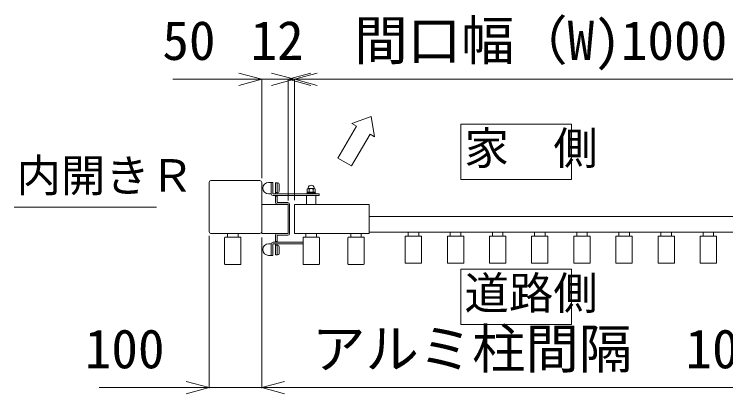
# Model space of a CAD drawing. Units: millimetres, scale not verified. Extents: x -6116 to 6499, y -4320 to 4590.
# Drawn here: x -1485 to -134, y 1276 to 1996 of the extents above; entities that cross this region are included whole.
import ezdxf
from ezdxf.enums import TextEntityAlignment as Align

# ---------------------------------------------------------------- set-up
doc = ezdxf.new("R2010")
doc.units = ezdxf.units.MM
doc.header["$LTSCALE"] = 20
doc.layers.add('0-0_0', color=7, linetype='Continuous', lineweight=9)
doc.styles.add('ＭＳ ゴシック', font='')
doc.styles.get('ＭＳ ゴシック').set_extended_font_data('MS Gothic')

msp = doc.modelspace()

# ---------------------------------------------------------------- linework, layer by layer
at = {"layer": '0-0_0'}
for p, q in [((-952.79, 1872.39), (-996.25, 1884.03)), ((-964.79, 1872.39), (-921.32, 1884.03)), ((-952.79, 1872.39), (-909.32, 1884.03)), ((-1014.79, 1872.39), (-1058.25, 1860.74)), ((-1014.79, 1684.51), (-1014.79, 1873.19)), ((-1014.79, 1872.39), (-964.79, 1872.39)), ((-952.79, 1872.39), (-996.25, 1860.74)), ((-964.79, 1642.51), (-964.79, 1873.19)), ((-964.79, 1872.39), (-952.79, 1872.39)), ((-964.79, 1872.39), (-921.32, 1860.74)), ((-952.79, 1643.01), (-952.79, 1873.19)), ((-952.79, 1872.39), (47.21, 1872.39)), ((-952.79, 1872.39), (-909.32, 1860.74)), ((-636.79, 1787.01), (-426.79, 1787.01)), ((-636.79, 1682.01), (-636.79, 1787.01)), ((-1114.79, 1676.51), (-1114.79, 1583.51)), ((-1018.29, 1680.01), (-1111.29, 1680.01)), ((-1014.79, 1676.51), (-1014.79, 1580.51)), ((-996.79, 1655.26), (-996.79, 1676.76)), ((-988.79, 1676.01), (-984.79, 1676.01)), ((-988.79, 1654.76), (-988.79, 1676.01)), ((-985.79, 1657.51), (-985.79, 1676.01)), ((-981.79, 1660.51), (-981.79, 1673.01)), ((-928.29, 1664.14), (-928.29, 1658.36)), ((-926.47, 1666.16), (-926.47, 1664.86)), ((-915.16, 1664.86), (-926.41, 1664.86)), ((-924.53, 1664.14), (-924.53, 1658.36)), ((-917.04, 1664.14), (-917.04, 1658.36)), ((-915.2, 1666.16), (-915.2, 1664.86)), ((-913.29, 1664.14), (-913.29, 1658.36)), ((-996.75, 1654.76), (-1001.79, 1654.76)), ((-905.79, 1654.76), (-993.29, 1654.76)), ((-905.79, 1651.76), (-993.29, 1651.76)), ((-988.79, 1657.51), (-984.79, 1657.51)), ((-988.79, 1639.01), (-988.79, 1651.76)), ((-988.79, 1639.01), (-988.79, 1651.76)), ((-988.79, 1650.51), (-985.79, 1650.51)), ((-985.79, 1654.76), (-985.79, 1657.51)), ((-985.79, 1639.01), (-985.79, 1651.76)), ((-985.79, 1639.01), (-985.79, 1651.76)), ((-929.79, 1635.26), (-929.79, 1651.76)), ((-912.29, 1656.36), (-929.29, 1656.36)), ((-929.29, 1656.36), (-929.29, 1654.76)), ((-928.49, 1658.36), (-928.49, 1656.36)), ((-913.09, 1658.36), (-928.49, 1658.36)), ((-920.79, 1656.36), (-922.79, 1658.36)), ((-918.79, 1656.36), (-920.79, 1658.36)), ((-913.09, 1658.36), (-913.09, 1656.36)), ((-912.29, 1656.36), (-912.29, 1654.76)), ((-911.79, 1635.26), (-911.79, 1651.76)), ((-905.79, 1654.76), (-905.79, 1651.76)), ((-965.29, 1635.01), (-1014.29, 1635.01)), ((-965.29, 1638.51), (-985.29, 1638.51)), ((-965.29, 1635.51), (-985.29, 1635.51)), ((-964.79, 1580.01), (-964.79, 1635.01)), ((-961.79, 1580.01), (-961.79, 1635.01)), ((-952.29, 1635.01), (-811.29, 1635.01)), ((-1484.79, 1630.01), (-1214.79, 1630.01)), ((-964.79, 1580.51), (-964.79, 1634.51)), ((-952.79, 1580.51), (-952.79, 1634.51)), ((-810.79, 1580.51), (-810.79, 1634.51)), ((-810.79, 1612.01), (-2.79, 1612.01)), ((-810.79, 1582.01), (-2.79, 1582.01)), ((-736.79, 1581.51), (-736.79, 1574.81)), ((-717.29, 1582.01), (-736.29, 1582.01)), ((-716.79, 1581.51), (-716.79, 1574.81)), ((-656.79, 1581.51), (-656.79, 1574.81)), ((-637.29, 1582.01), (-656.29, 1582.01)), ((-636.79, 1581.51), (-636.79, 1574.81)), ((-576.79, 1581.51), (-576.79, 1574.81)), ((-557.29, 1582.01), (-576.29, 1582.01)), ((-556.79, 1581.51), (-556.79, 1574.81)), ((-496.79, 1581.51), (-496.79, 1574.81)), ((-477.29, 1582.01), (-496.29, 1582.01)), ((-476.79, 1581.51), (-476.79, 1574.81)), ((-416.79, 1581.51), (-416.79, 1574.81)), ((-397.29, 1582.01), (-416.29, 1582.01)), ((-396.79, 1581.51), (-396.79, 1574.81)), ((-336.79, 1581.51), (-336.79, 1574.81)), ((-317.29, 1582.01), (-336.29, 1582.01)), ((-316.79, 1581.51), (-316.79, 1574.81)), ((-256.79, 1581.51), (-256.79, 1574.81)), ((-237.29, 1582.01), (-256.29, 1582.01)), ((-236.79, 1581.51), (-236.79, 1574.81)), ((-176.79, 1581.51), (-176.79, 1574.81)), ((-157.29, 1582.01), (-176.29, 1582.01)), ((-156.79, 1581.51), (-156.79, 1574.81)), ((-1114.79, 1575.26), (-1114.79, 1286.61)), ((-1018.29, 1580.01), (-1111.29, 1580.01)), ((-1085.29, 1522.21), (-1085.29, 1571.81)), ((-1055.29, 1572.81), (-1084.29, 1572.81)), ((-1079.79, 1579.51), (-1079.79, 1572.81)), ((-1060.29, 1580.01), (-1079.29, 1580.01)), ((-1059.79, 1576.91), (-1059.79, 1580.01)), ((-1059.79, 1579.51), (-1059.79, 1572.81)), ((-1054.29, 1522.21), (-1054.29, 1571.81)), ((-1014.79, 1572.26), (-1014.79, 1286.61)), ((-965.29, 1580.01), (-1014.29, 1580.01)), ((-988.79, 1576.01), (-988.79, 1563.26)), ((-985.79, 1576.01), (-985.79, 1563.26)), ((-965.29, 1579.51), (-985.29, 1579.51)), ((-965.29, 1576.51), (-985.29, 1576.51)), ((-952.29, 1580.01), (-811.29, 1580.01)), ((-936.29, 1522.21), (-936.29, 1571.81)), ((-935.29, 1572.81), (-906.29, 1572.81)), ((-930.79, 1579.51), (-930.79, 1572.81)), ((-930.29, 1580.01), (-911.29, 1580.01)), ((-910.79, 1579.51), (-910.79, 1572.81)), ((-905.29, 1522.21), (-905.29, 1571.81)), ((-851.29, 1522.21), (-851.29, 1571.81)), ((-850.29, 1572.81), (-821.29, 1572.81)), ((-845.79, 1579.51), (-845.79, 1572.81)), ((-845.29, 1580.01), (-826.29, 1580.01)), ((-825.79, 1579.51), (-825.79, 1572.81)), ((-820.29, 1522.21), (-820.29, 1571.81)), ((-742.29, 1524.21), (-742.29, 1573.81)), ((-712.29, 1574.81), (-741.29, 1574.81)), ((-711.29, 1524.21), (-711.29, 1573.81)), ((-662.29, 1524.21), (-662.29, 1573.81)), ((-632.29, 1574.81), (-661.29, 1574.81)), ((-631.29, 1524.21), (-631.29, 1573.81)), ((-582.29, 1524.21), (-582.29, 1573.81)), ((-552.29, 1574.81), (-581.29, 1574.81)), ((-551.29, 1524.21), (-551.29, 1573.81)), ((-502.29, 1524.21), (-502.29, 1573.81)), ((-472.29, 1574.81), (-501.29, 1574.81)), ((-471.29, 1524.21), (-471.29, 1573.81)), ((-422.29, 1524.21), (-422.29, 1573.81)), ((-392.29, 1574.81), (-421.29, 1574.81)), ((-391.29, 1524.21), (-391.29, 1573.81)), ((-342.29, 1524.21), (-342.29, 1573.81)), ((-312.29, 1574.81), (-341.29, 1574.81)), ((-311.29, 1524.21), (-311.29, 1573.81)), ((-262.29, 1524.21), (-262.29, 1573.81)), ((-232.29, 1574.81), (-261.29, 1574.81)), ((-231.29, 1524.21), (-231.29, 1573.81)), ((-182.29, 1524.21), (-182.29, 1573.81)), ((-152.29, 1574.81), (-181.29, 1574.81)), ((-151.29, 1524.21), (-151.29, 1573.81)), ((-996.75, 1560.26), (-1001.79, 1560.26)), ((-996.79, 1559.76), (-996.79, 1538.26)), ((-936.29, 1563.26), (-993.29, 1563.26)), ((-936.29, 1560.26), (-993.29, 1560.26)), ((-988.79, 1564.51), (-985.79, 1564.51)), ((-988.79, 1560.26), (-988.79, 1539.01)), ((-988.79, 1557.51), (-984.79, 1557.51)), ((-985.79, 1560.26), (-985.79, 1557.51)), ((-985.79, 1557.51), (-985.79, 1539.01)), ((-981.79, 1554.51), (-981.79, 1542.01)), ((-988.79, 1539.01), (-984.79, 1539.01)), ((-1055.29, 1521.21), (-1084.29, 1521.21)), ((-935.29, 1521.21), (-906.29, 1521.21)), ((-850.29, 1521.21), (-821.29, 1521.21)), ((-712.29, 1523.21), (-741.29, 1523.21)), ((-632.29, 1523.21), (-661.29, 1523.21)), ((-552.29, 1523.21), (-581.29, 1523.21)), ((-472.29, 1523.21), (-501.29, 1523.21)), ((-392.29, 1523.21), (-421.29, 1523.21)), ((-312.29, 1523.21), (-341.29, 1523.21)), ((-232.29, 1523.21), (-261.29, 1523.21)), ((-152.29, 1523.21), (-181.29, 1523.21)), ((-636.79, 1512.01), (-426.79, 1512.01)), ((-636.79, 1407.01), (-636.79, 1512.01)), ((-1014.79, 1287.41), (-971.32, 1299.06)), ((-1114.79, 1287.41), (-1158.25, 1275.76)), ((-1114.79, 1287.41), (-1014.79, 1287.41)), ((-1014.79, 1287.41), (76.21, 1287.41)), ((-1014.79, 1287.41), (-971.32, 1275.76))]:
    msp.add_line(p, q, dxfattribs=at)
for points in [[(-1183.59, 1872.39), (-1014.79, 1872.39), (-1058.25, 1884.03)], [(-835.11, 1783.45), (-843.77, 1788.45), (-807.12, 1801.93), (-800.47, 1763.45)], [(-835.11, 1783.45), (-870.11, 1722.82), (-844.13, 1707.82), (-809.13, 1768.45), (-800.47, 1763.45)], [(-636.79, 1682.01), (-426.79, 1682.01), (-426.79, 1787.01)], [(-993.79, 1655.26), (-993.79, 1676.76), (-1001.79, 1676.76)], [(-1059.79, 1580.01), (-1079.79, 1580.01), (-1079.79, 1576.91)], [(-993.79, 1559.76), (-993.79, 1538.26), (-1001.79, 1538.26)], [(-636.79, 1407.01), (-426.79, 1407.01), (-426.79, 1512.01)], [(-1323.59, 1287.41), (-1114.79, 1287.41), (-1158.25, 1299.06)]]:
    msp.add_lwpolyline(points, dxfattribs=at)
for centre, radius, start, end in [((-1111.29, 1676.51), 3.5, 90, 180), ((-1111.29, 1676.51), 3.5, 90, 180), ((-1018.29, 1676.51), 3.5, 0, 90), ((-1001.79, 1665.76), 11, 90, 270), ((-984.79, 1673.01), 3, 0, 90), ((-926.41, 1662.06), 2.8, 47.92498, 132.07503), ((-920.79, 1665.86), 5.62, 3.06715, 176.98204), ((-920.79, 1654.77), 10.09, 68.19746, 111.80255), ((-915.16, 1662.06), 2.8, 47.92498, 132.07503), ((-993.29, 1655.26), 3.5, 180, 270), ((-993.29, 1655.26), 0.5, 180, 270), ((-984.79, 1660.51), 3, 270, 0), ((-1014.29, 1634.51), 0.5, 90, 180), ((-985.29, 1639.01), 3.5, 180, 270), ((-985.29, 1639.01), 3.5, 180, 270), ((-985.29, 1639.01), 0.5, 180, 270), ((-985.29, 1639.01), 0.5, 180, 270), ((-965.29, 1635.01), 3.5, 0, 90), ((-965.29, 1635.01), 0.5, 0, 90), ((-965.29, 1634.51), 0.5, 0, 90), ((-952.29, 1634.51), 0.5, 90, 180), ((-811.29, 1634.51), 0.5, 0, 90), ((-1111.29, 1583.51), 3.5, 180, 270), ((-1018.29, 1583.51), 3.5, 270, 0), ((-736.29, 1581.51), 0.5, 90, 180), ((-717.29, 1581.51), 0.5, 0, 90), ((-656.29, 1581.51), 0.5, 90, 180), ((-637.29, 1581.51), 0.5, 0, 90), ((-576.29, 1581.51), 0.5, 90, 180), ((-557.29, 1581.51), 0.5, 0, 90), ((-496.29, 1581.51), 0.5, 90, 180), ((-477.29, 1581.51), 0.5, 0, 90), ((-416.29, 1581.51), 0.5, 90, 180), ((-397.29, 1581.51), 0.5, 0, 90), ((-336.29, 1581.51), 0.5, 90, 180), ((-317.29, 1581.51), 0.5, 0, 90), ((-256.29, 1581.51), 0.5, 90, 180), ((-237.29, 1581.51), 0.5, 0, 90), ((-176.29, 1581.51), 0.5, 90, 180), ((-157.29, 1581.51), 0.5, 0, 90), ((-1084.29, 1571.81), 1, 90, 180), ((-1079.29, 1579.51), 0.5, 90, 180), ((-1060.29, 1579.51), 0.5, 0, 90), ((-1055.29, 1571.81), 1, 360, 90), ((-1014.29, 1580.51), 0.5, 180, 270), ((-985.29, 1576.01), 3.5, 90, 180), ((-985.29, 1576.01), 0.5, 90, 180), ((-965.29, 1580.51), 0.5, 270, 0), ((-965.29, 1580.51), 0.5, 270, 0), ((-965.29, 1580.01), 0.5, 270, 0), ((-965.29, 1580.01), 3.5, 270, 0), ((-952.29, 1580.51), 0.5, 180, 270), ((-935.29, 1571.81), 1, 90, 180), ((-930.29, 1579.51), 0.5, 90, 180), ((-911.29, 1579.51), 0.5, 0, 90), ((-906.29, 1571.81), 1, 0, 90), ((-850.29, 1571.81), 1, 90, 180), ((-845.29, 1579.51), 0.5, 90, 180), ((-826.29, 1579.51), 0.5, 0, 90), ((-821.29, 1571.81), 1, 0, 90), ((-811.29, 1580.51), 0.5, 270, 0), ((-741.29, 1573.81), 1, 90, 180), ((-712.29, 1573.81), 1, 360, 90), ((-661.29, 1573.81), 1, 90, 180), ((-632.29, 1573.81), 1, 360, 90), ((-581.29, 1573.81), 1, 90, 180), ((-552.29, 1573.81), 1, 360, 90), ((-501.29, 1573.81), 1, 90, 180), ((-472.29, 1573.81), 1, 360, 90), ((-421.29, 1573.81), 1, 90, 180), ((-392.29, 1573.81), 1, 360, 90), ((-341.29, 1573.81), 1, 90, 180), ((-312.29, 1573.81), 1, 360, 90), ((-261.29, 1573.81), 1, 90, 180), ((-232.29, 1573.81), 1, 360, 90), ((-181.29, 1573.81), 1, 90, 180), ((-152.29, 1573.81), 1, 360, 90), ((-1001.79, 1549.26), 11, 90, 270), ((-993.29, 1559.76), 3.5, 90, 180), ((-993.29, 1559.76), 0.5, 90, 180), ((-984.79, 1554.51), 3, 0, 90), ((-984.79, 1542.01), 3, 270, 0), ((-1084.29, 1522.21), 1, 180, 270), ((-1055.29, 1522.21), 1, 270, 360), ((-935.29, 1522.21), 1, 180, 270), ((-906.29, 1522.21), 1, 270, 0), ((-850.29, 1522.21), 1, 180, 270), ((-821.29, 1522.21), 1, 270, 0), ((-741.29, 1524.21), 1, 180, 270), ((-712.29, 1524.21), 1, 270, 360), ((-661.29, 1524.21), 1, 180, 270), ((-632.29, 1524.21), 1, 270, 360), ((-581.29, 1524.21), 1, 180, 270), ((-552.29, 1524.21), 1, 270, 360), ((-501.29, 1524.21), 1, 180, 270), ((-472.29, 1524.21), 1, 270, 360), ((-421.29, 1524.21), 1, 180, 270), ((-392.29, 1524.21), 1, 270, 360), ((-341.29, 1524.21), 1, 180, 270), ((-312.29, 1524.21), 1, 270, 360), ((-261.29, 1524.21), 1, 180, 270), ((-232.29, 1524.21), 1, 270, 360), ((-181.29, 1524.21), 1, 180, 270), ((-152.29, 1524.21), 1, 270, 360)]:
    msp.add_arc(centre, radius, start, end, dxfattribs=at)

# ---------------------------------------------------------------- texts
at = {"layer": '0-0_0', "style": 'ＭＳ ゴシック'}
for s, height, p in [('間口幅（W)1000', 74.23, (-838.95, 1886.76)), ('50', 74.23, (-1203.59, 1886.76)), ('12', 74.23, (-1036.19, 1886.76)), ('家\u3000側', 61.86, (-629.89, 1692.32)), ('内開きＲ', 61.86, (-1480.53, 1640.32)), ('道路側', 61.86, (-629.89, 1417.32)), ('アルミ柱間隔\u30001091±5', 74.23, (-919.02, 1301.78)), ('100', 74.23, (-1350.87, 1301.78))]:
    msp.add_text(s, height=height, dxfattribs=at).set_placement(p, align=Align.BOTTOM_LEFT)

doc.saveas('drawing.dxf')
